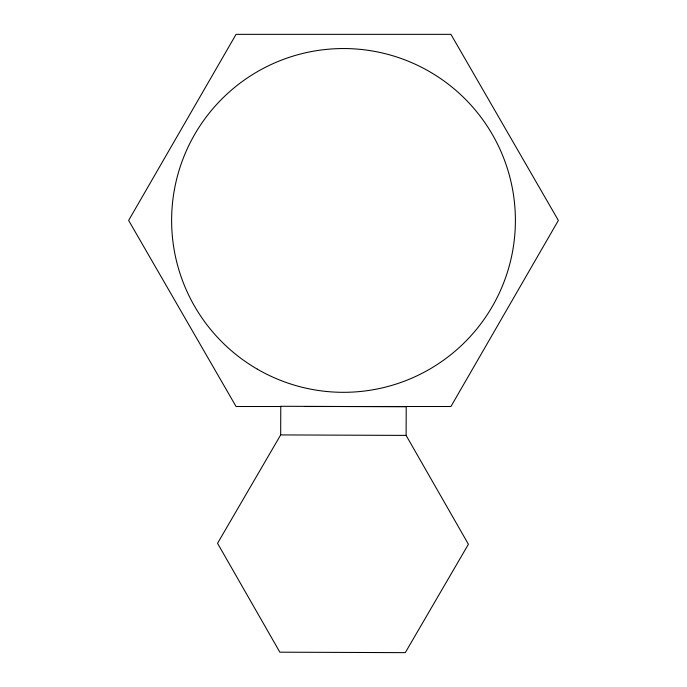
<?xml version="1.0" encoding="UTF-8"?>
<svg xmlns="http://www.w3.org/2000/svg" width="687" height="687" viewBox="0 0 687 687"><rect width="100%" height="100%" fill="white"/><g stroke="black" fill="none" stroke-linecap="round" stroke-linejoin="round"><path stroke-width="1.03" d="M280.674 434.923L280.785 406.275L406.215 406.747L406.111 435.395L468.414 544.259L405.287 652.65L279.858 652.178L217.547 543.314L280.674 434.923L406.111 435.395M280.966 406.506L236.07 406.506L128.632 220.433L236.07 34.35L450.93 34.35L558.368 220.433L450.93 406.506L304.478 406.506M257.316 369.151A171.896 171.896 0 0 0 515.396 220.707A171.896 171.896 0 0 0 257.797 71.431A171.896 171.896 0 0 0 257.316 369.151"/></g></svg>
